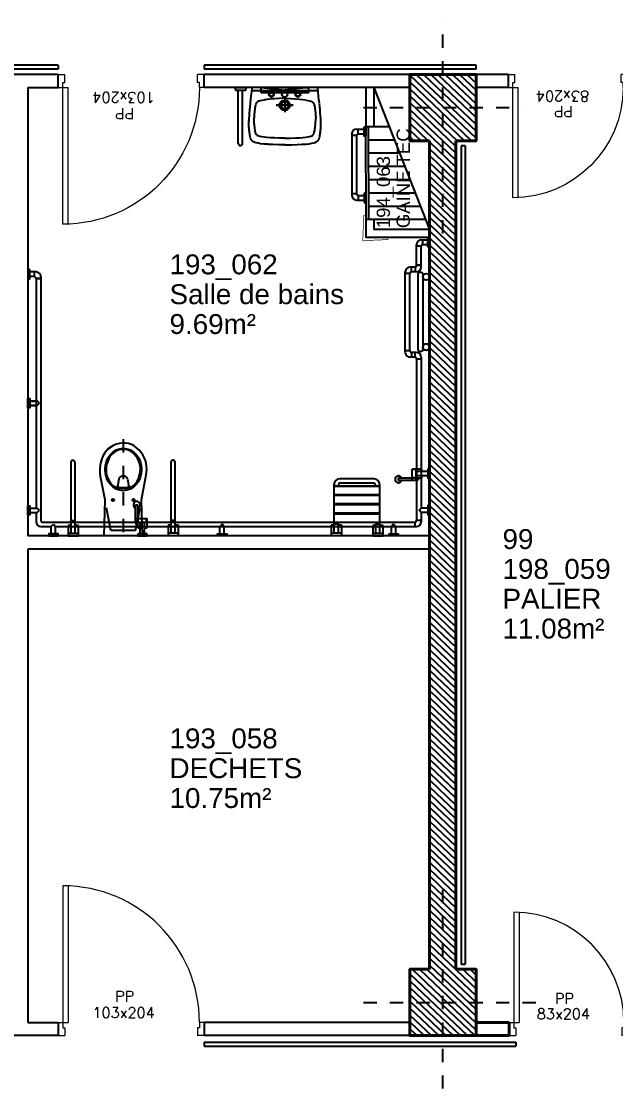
# Model space of a CAD drawing. Header units: metres. Extents: x -8 to 211, y -5 to 116.
# Drawn here: x 191.42 to 195.9, y 55.87 to 63.92 of the extents above; entities that cross this region are included whole.
import ezdxf
from ezdxf.enums import TextEntityAlignment as Align

# ---------------------------------------------------------------- set-up
doc = ezdxf.new("R2010")
doc.units = ezdxf.units.M
doc.header["$LTSCALE"] = 0.6
doc.header["$MEASUREMENT"] = 0
for name, pattern in [('CACHÉ', [0.25, 0.125, -0.125]), ('CONTINU', [0]), ('HIDDEN2', [0.1875, 0.125, -0.0625])]:
    doc.linetypes.add(name, pattern=pattern)
doc.layers.get('0').update_dxf_attribs({"linetype": 'CONTINUOUS'})
for name, color, linetype in [('001axes', 1, 'CONTINUOUS'), ('006 sanitaire', 5, 'CONTINUOUS'), ('009 main courante', 181, 'CONTINUOUS'), ('A_Etiqu_Gaine', 8, 'CONTINUOUS'), ('A_Etiqu_Gaine_ancien', 8, 'CONTINUOUS'), ('A_Etiqu_Gaine_code', 8, 'CONTINUOUS'), ('A_Etiqu_Local', 8, 'CONTINUOUS'), ('A_Etiqu_Local_ancien', 8, 'CONTINUOUS'), ('A_HACH_STRUC', 7, 'CONTINUOUS'), ('A_MUR_CLOIS', 8, 'CONTINU'), ('maçonnerie', 7, 'CONTINUOUS'), ("Protection d'angle", 7, 'CONTINUOUS')]:
    doc.layers.add(name, color=color, linetype=linetype)
doc.layers.add('A_MURS_STRU', color=7, linetype='CONTINU', lineweight=40)
doc.layers.add('A_PORTE', color=8, linetype='CONTINU', lineweight=0)
doc.styles.add('Attribut', font='arial.ttf')
doc.styles.add('ROMANS8', font='romans8', dxfattribs={"height": 10})

# ---------------------------------------------------------------- blocks, each defined once
blk = doc.blocks.new("Protection d'angle")
at = {"layer": "Protection d'angle", "color": 7}
blk.add_lwpolyline([(-0.007, 0.352, 0, 0, 0), (-0.007, 0.153, 0, 0, 0), (0, 0.153, 0, 0, 0), (0, 0.142, 0, 0, 0), (-0.007, 0.142, 0, 0, 0), (-0.007, 0.037, 0, 0, 0), (0.004, 0.007, 0, 0, -0.490349), (0.006, -0.006, 0, 0, -0.490349), (-0.007, -0.004, 0, 0, 0), (-0.037, 0.007, 0, 0, 0), (-0.142, 0.007, 0, 0, 0), (-0.142, 0, 0, 0, 0), (-0.153, 0, 0, 0, 0), (-0.153, 0.007, 0, 0, 0), (-0.352, 0.007, 0.01, 0.01, 0), (-0.358, 0.007, 0.01, 0.01, 1), (-0.358, -0.002, 0.01, 0.01, 0), (-0.019, -0.016, 0.01, 0.01, 0.413602), (0.016, -0.016, 0.01, 0.01, 0.414214), (0.016, 0.019, 0.01, 0.01, 0), (0.002, 0.358, 0.01, 0.01, 1), (-0.007, 0.358, 0.01, 0.01, 0), (-0.007, 0.352, 0, 0, 0)], format="xyseb", dxfattribs=at)
blk = doc.blocks.new('A_Etiqu_Local')
at = {"style": 'Attribut', "flags": 1}
for tag, p in [('CODE_HOPITAL', (-0.4463, 1.632)), ('CODE_SITE', (-0.4463, 1.407)), ('CODE_BATIMENT', (-0.4463, 1.182)), ('CODE_SECTEUR', (-0.4463, 0.957)), ('CODE_ETAGE', (-0.4463, 0.732)), ('NOM_NORMALISE', (-0.4463, -0.843)), ('SECTEUR_ACTIVITE', (-0.4463, -1.068)), ('SOUS_SECTEUR_ACTIVITE', (-0.4463, -1.293)), ('VOLUME', (-0.4463, -1.518)), ('SERVICE', (-0.4463, -1.743)), ('CODE_UG', (-0.4463, -1.968)), ('CODE_UA', (-0.4463, -2.193)), ('CODE_POLE', (-0.4463, -2.418)), ('OCCUPANT_EXTERNE', (-0.4463, -2.643)), ('DISPONIBILITE', (-0.4463, -2.868)), ('ACCES_HANDICAPES', (-0.4463, -3.093)), ('NATURE_SOL', (-0.4463, -3.318)), ('RISQUE_LABORATOIRE', (-0.4463, -3.543)), ('AMIANTE', (-0.4463, -3.768))]:
    blk.add_attdef(tag, p, '', height=0.15, dxfattribs=at)
at = {"layer": 'A_Etiqu_Local', "style": 'Attribut'}
for tag, p in [('CODE_PIECE', (-0.4463, 0.282)), ('NOM_USAGE', (-0.4463, 0.057)), ('SURFACE', (-0.4463, -0.168))]:
    blk.add_attdef(tag, p, '', height=0.15, dxfattribs=at)
at = {"layer": 'A_Etiqu_Local_ancien', "style": 'Attribut'}
blk.add_attdef('CODE_PIECE_ANCIEN', (-0.4463, 0.507), '', height=0.15, dxfattribs=at)
blk = doc.blocks.new('A_Etiqu_Gaine')
at = {"style": 'Attribut', "flags": 1}
for tag, p in [('CODE_HOPITAL', (-0.4323, 0.8651)), ('CODE_SITE', (-0.4323, 0.7151)), ('CODE_BATIMENT', (-0.4323, 0.5651)), ('CODE_SECTEUR', (-0.4323, 0.4151)), ('CODE_ETAGE', (-0.4323, 0.2651)), ('NOM_NORMALISE', (-0.4323, -0.3349)), ('SECTEUR_ACTIVITE', (-0.4323, -0.4849)), ('SOUS_SECTEUR_ACTIVITE', (-0.4323, -0.6349)), ('SURFACE', (-0.4323, -0.7849)), ('CODE_UG', (-0.4323, -0.9349)), ('CODE_POLE', (-0.4323, -1.0849)), ('AMIANTE', (-0.4323, -1.2349))]:
    blk.add_attdef(tag, p, '', height=0.1, dxfattribs=at)
at = {"layer": 'A_Etiqu_Gaine', "style": 'Attribut'}
blk.add_attdef('NOM_USAGE', (-0.4323, -0.1849), '', height=0.1, dxfattribs=at)
at = {"layer": 'A_Etiqu_Gaine_ancien', "style": 'Attribut'}
blk.add_attdef('CODE_PIECE_ANCIEN', (-0.4323, 0.1151), '', height=0.1, dxfattribs=at)
at = {"layer": 'A_Etiqu_Gaine_code', "style": 'Attribut'}
blk.add_attdef('CODE_PIECE', (-0.4323, -0.0349), '', height=0.1, dxfattribs=at)
blk = doc.blocks.new('BATI-10')
for p, q in [((0, 0.1), (0, 0)), ((0, 0.1), (0.035, 0.1)), ((0.035, 0.1), (0.035, 0.06)), ((0, 0), (0.05, 0)), ((0.035, 0.06), (0.05, 0.06)), ((0.05, 0.06), (0.05, 0))]:
    blk.add_line(p, q)
blk = doc.blocks.new('P100-bt10')
for p, q in [((0.035, 1.13), (0.035, 0.1)), ((0.075, 1.1292), (0.075, 0.1)), ((0.035, 0.1), (0.075, 0.1))]:
    blk.add_line(p, q)
blk.add_arc((0.035, 0.1), 1.03, 0, 90)
blk.add_blockref('BATI-10', (0, 0))
at = {"xscale": -1}
blk.add_blockref('BATI-10', (1.1, 0), dxfattribs=at)
at = {"style": 'ROMANS8'}
for tag, p in [('DEF', (0.5016, 0.2559)), ('DIM', (0.4931, 0.1335))]:
    blk.add_attdef(tag, text='', height=0.08, dxfattribs=at).set_placement(p, align=Align.CENTER)
blk = doc.blocks.new('P80-bt10')
for p, q in [((0.035, 0.93), (0.035, 0.1)), ((0.075, 0.929), (0.075, 0.1)), ((0, 0.1), (0, 0)), ((0, 0.1), (0.035, 0.1)), ((0.035, 0.1), (0.075, 0.1)), ((0.035, 0.1), (0.035, 0.06)), ((0.865, 0.1), (0.865, 0.06)), ((0.9, 0.1), (0.865, 0.1)), ((0.9, 0.1), (0.9, 0)), ((0, 0), (0.05, 0)), ((0.035, 0.06), (0.05, 0.06)), ((0.05, 0.06), (0.05, 0)), ((0.865, 0.06), (0.85, 0.06)), ((0.85, 0.06), (0.85, 0)), ((0.9, 0), (0.85, 0))]:
    blk.add_line(p, q)
blk.add_arc((0.035, 0.1), 0.83, 0, 90)
at = {"style": 'ROMANS8'}
for tag, p in [('DEF', (0.4163, 0.239)), ('DIM', (0.4087, 0.1245))]:
    blk.add_attdef(tag, text='', height=0.08, dxfattribs=at).set_placement(p, align=Align.CENTER)

msp = doc.modelspace()

# ---------------------------------------------------------------- hatches: boundary and pattern name
at = {"layer": 'A_HACH_STRUC', "linetype": 'Continuous'}
h = msp.add_hatch(dxfattribs=at)
h.set_pattern_fill('ANSI31', color=8, scale=0.3, angle=-88.5553, style=0)
h.set_pattern_definition([(316.4447, (194.349856, 56.27093), (0.02583954, 0.02717661), [])])
h.paths.add_polyline_path([(194.6978, 63.0209), (194.8499, 63.0209), (194.8499, 63.5209), (194.3499, 63.5209), (194.3499, 63.0209), (194.4978, 63.0209), (194.4978, 60.0409), (194.4978, 59.9409), (194.4978, 56.7709), (194.3499, 56.7709), (194.3499, 56.2709), (194.8499, 56.2709), (194.8499, 56.7709), (194.6978, 56.7709)])

# ---------------------------------------------------------------- linework, layer by layer
at = {"layer": '001axes', "color": 8, "linetype": 'CACHÉ'}
for p, q in [((194.5999, 62.3209), (194.5999, 63.9209)), ((193.9999, 63.2709), (195.1999, 63.2709)), ((194.5999, 55.8709), (194.5999, 57.4709)), ((193.9998, 56.5209), (195.2998, 56.5209))]:
    msp.add_line(p, q, dxfattribs=at)
at = {"layer": '006 sanitaire', "color": 8}
for p, q in [((193.0348, 63.4213), (193.1128, 63.4213)), ((193.0348, 63.4014), (193.0348, 63.4213)), ((193.0348, 63.401), (193.1128, 63.401)), ((193.0548, 63), (193.0548, 63.4014)), ((193.0878, 63), (193.0878, 63.401)), ((193.1128, 63.4213), (193.1128, 63.4014)), ((193.5862, 63.4213), (193.2296, 63.3824)), ((193.2296, 63.4213), (193.5862, 63.3824)), ((193.2296, 63.4213), (193.5862, 63.4213)), ((193.2296, 63.4209), (193.5862, 63.382)), ((193.2296, 63.382), (193.2296, 63.4209)), ((193.5862, 63.3824), (193.2296, 63.3824)), ((193.5862, 63.4209), (193.5862, 63.382)), ((193.9129, 63.0775), (193.9129, 62.6042)), ((193.9477, 63.0601), (193.9129, 63.0601)), ((193.9465, 63.1083), (194.0047, 63.1083)), ((193.9477, 63.0601), (193.9477, 62.6208)), ((193.957, 63.0733), (194.0047, 63.0733)), ((193.96, 63.0733), (193.96, 63.108)), ((193.9477, 62.6208), (193.9129, 62.6208)), ((193.9465, 62.5733), (194.0047, 62.5733)), ((193.957, 62.6083), (194.0047, 62.6083)), ((193.96, 62.608), (193.96, 62.5733)), ((194.0047, 62.6258), (194.0047, 62.5554)), ((194.4013, 62.0803), (194.4013, 62.2388)), ((194.4363, 62.2738), (194.4846, 62.2738)), ((194.4363, 62.2734), (194.4846, 62.2734)), ((194.4486, 62.2384), (194.4486, 62.2738)), ((194.4498, 62.2388), (194.4846, 62.2388)), ((194.4498, 62.2384), (194.4846, 62.2384)), ((194.4363, 62.2256), (194.4013, 62.2256)), ((194.4363, 62.2253), (194.4013, 62.2253)), ((194.4363, 62.0671), (194.4363, 62.2249)), ((194.3878, 62.0675), (194.3508, 62.0675)), ((194.3878, 62.0671), (194.3508, 62.0671)), ((194.363, 62.0321), (194.363, 62.0675)), ((194.3891, 62.0675), (194.3891, 62.0321)), ((194.4363, 62.0807), (194.4013, 62.0807)), ((194.4363, 62.0803), (194.4013, 62.0803)), ((191.5314, 62.031), (191.4831, 62.031)), ((191.5179, 61.996), (191.4831, 61.996)), ((191.5191, 61.9956), (191.5191, 62.0306)), ((191.5664, 61.9956), (191.5664, 60.158)), ((194.3158, 61.4223), (194.3158, 62.0325)), ((194.3508, 62.0194), (194.3158, 62.0194)), ((194.3508, 61.435), (194.3508, 62.019)), ((194.4013, 62.0325), (194.3643, 62.0325)), ((194.4013, 62.0321), (194.3643, 62.0321)), ((191.5314, 61.9828), (191.5314, 60.2494)), ((191.5314, 61.9828), (191.5664, 61.9828)), ((191.5314, 61.9825), (191.5664, 61.9825)), ((194.3508, 61.4354), (194.3158, 61.4354)), ((194.363, 61.4223), (194.363, 61.3873)), ((194.4013, 61.4223), (194.3643, 61.4223)), ((194.3891, 61.3869), (194.3891, 61.4219)), ((194.3878, 61.3873), (194.3508, 61.3873)), ((194.4013, 61.3737), (194.4013, 60.1584)), ((194.4363, 61.3737), (194.4013, 61.3737)), ((194.4363, 61.3869), (194.4363, 60.2494)), ((191.4831, 61.0578), (191.5401, 61.0578)), ((191.4831, 61.0574), (191.5401, 61.0574)), ((191.4831, 61.0248), (191.5401, 61.0248)), ((191.4831, 61.0244), (191.5401, 61.0244)), ((191.5566, 61.0413), (191.5401, 61.0578)), ((191.5401, 61.0248), (191.5566, 61.0413)), ((191.5401, 61.0244), (191.5566, 61.0409)), ((191.7924, 60.5941), (191.7924, 60.0612)), ((191.8254, 60.0612), (191.8254, 60.5941)), ((192.5463, 60.5956), (192.5463, 60.0624)), ((192.5793, 60.0624), (192.5793, 60.5956)), ((194.4392, 60.5445), (194.3672, 60.5445)), ((194.3672, 60.4584), (194.3672, 60.5445)), ((194.4392, 60.5442), (194.3672, 60.5442)), ((194.3946, 60.5409), (194.3672, 60.5409)), ((194.3946, 60.5409), (194.3946, 60.458)), ((194.4392, 60.5263), (194.4392, 60.5445)), ((194.0778, 60.4713), (193.8228, 60.4713)), ((194.4392, 60.4753), (194.2641, 60.4749)), ((194.2641, 60.458), (194.2641, 60.4749)), ((194.3946, 60.458), (194.2641, 60.458)), ((194.3946, 60.4785), (194.3672, 60.4785)), ((194.3946, 60.4781), (194.3672, 60.4781)), ((194.3946, 60.4753), (194.4123, 60.4703)), ((194.3946, 60.4749), (194.4123, 60.4699)), ((194.3946, 60.458), (194.4123, 60.463)), ((194.4846, 60.5263), (194.4081, 60.5263)), ((194.4846, 60.4933), (194.4081, 60.4933)), ((194.4123, 60.4699), (194.4123, 60.463)), ((194.4392, 60.4749), (194.4392, 60.4929)), ((193.7757, 60.4147), (193.7757, 60.3549)), ((193.7778, 60.4259), (193.7778, 60.4163)), ((193.7778, 60.4167), (194.1219, 60.4167)), ((193.7778, 60.4163), (194.1219, 60.4163)), ((193.8108, 60.4259), (193.8108, 60.4163)), ((194.0778, 60.4379), (193.8228, 60.4379)), ((194.0898, 60.4163), (194.0898, 60.4259)), ((194.1228, 60.4162), (194.1228, 60.4259)), ((194.124, 60.3549), (194.124, 60.4147)), ((193.7757, 60.3451), (193.7757, 60.2853)), ((193.7774, 60.3525), (193.7774, 60.3467)), ((193.7778, 60.3529), (194.1219, 60.3529)), ((193.7778, 60.3525), (194.1219, 60.3525)), ((193.7778, 60.3467), (194.1219, 60.3467)), ((193.8108, 60.3529), (193.8108, 60.3471)), ((194.0771, 60.3471), (194.0771, 60.3529)), ((194.1223, 60.3471), (194.1223, 60.3529)), ((194.124, 60.2849), (194.124, 60.3447)), ((191.4831, 60.2498), (191.5401, 60.2498)), ((191.4831, 60.2494), (191.5401, 60.2494)), ((191.4831, 60.2168), (191.5401, 60.2168)), ((191.4831, 60.2164), (191.5401, 60.2164)), ((191.5314, 60.2168), (191.5314, 60.1461)), ((191.5566, 60.2333), (191.5401, 60.2498)), ((191.5401, 60.2168), (191.5566, 60.2333)), ((191.5401, 60.2164), (191.5566, 60.2329)), ((192.282, 60.2747), (192.2989, 60.2747)), ((192.282, 60.1441), (192.282, 60.2747)), ((192.2989, 60.1), (192.2989, 60.2751)), ((193.7757, 60.2751), (193.7757, 60.2153)), ((193.7774, 60.2829), (193.7774, 60.2771)), ((193.7778, 60.2833), (194.1219, 60.2833)), ((193.7778, 60.2771), (194.1219, 60.2771)), ((193.8108, 60.2829), (193.8108, 60.2771)), ((194.0771, 60.2775), (194.0771, 60.2833)), ((194.1223, 60.2774), (194.1223, 60.2833)), ((194.124, 60.2153), (194.124, 60.2751)), ((194.4198, 60.2333), (194.4363, 60.2498)), ((194.4363, 60.2168), (194.4198, 60.2333)), ((194.4846, 60.2498), (194.4363, 60.2498)), ((194.4846, 60.2494), (194.4363, 60.2494)), ((194.4363, 60.2168), (194.4363, 60.1461)), ((194.4846, 60.2168), (194.4363, 60.2168)), ((194.4846, 60.2164), (194.4363, 60.2164)), ((191.5799, 60.1445), (194.3882, 60.1445)), ((191.5799, 60.1441), (194.3882, 60.1441)), ((191.8254, 60.1544), (191.7924, 60.1544)), ((192.282, 60.1715), (192.3682, 60.1715)), ((192.282, 60.1445), (192.287, 60.1265)), ((192.2989, 60.1445), (192.2939, 60.1265)), ((192.3021, 60.1441), (192.3021, 60.1715)), ((192.3649, 60.1441), (192.3649, 60.1715)), ((192.3682, 60.1), (192.3682, 60.1715)), ((192.5793, 60.1555), (192.5463, 60.1555)), ((193.7757, 60.2058), (193.7757, 60.1461)), ((193.7774, 60.2137), (193.7774, 60.2075)), ((193.7778, 60.2136), (194.1219, 60.2136)), ((193.7778, 60.2133), (194.1219, 60.2133)), ((193.7778, 60.2079), (194.1219, 60.2079)), ((193.7778, 60.2075), (194.1219, 60.2075)), ((193.7778, 60.1446), (193.7778, 60.0624)), ((193.8108, 60.2136), (193.8108, 60.2075)), ((193.8108, 60.0624), (193.8108, 60.1446)), ((194.0771, 60.2075), (194.0771, 60.2136)), ((194.0898, 60.1446), (194.0898, 60.0612)), ((194.1223, 60.2075), (194.1223, 60.2137)), ((194.1228, 60.0609), (194.1228, 60.1446)), ((194.124, 60.1461), (194.124, 60.2058)), ((194.3882, 60.1445), (194.3882, 60.1111)), ((194.4013, 60.1587), (194.4363, 60.1587)), ((194.4013, 60.1584), (194.4363, 60.1584)), ((191.5664, 60.1115), (191.6454, 60.1115)), ((191.5664, 60.1111), (191.6454, 60.1111)), ((191.6454, 60.1111), (191.6619, 60.1276)), ((191.6454, 60.0541), (191.6454, 60.1115)), ((191.6619, 60.1276), (191.6784, 60.1111)), ((191.6784, 60.0541), (191.6784, 60.1115)), ((191.6784, 60.1115), (194.4013, 60.1115)), ((191.6784, 60.1111), (194.4013, 60.1111)), ((191.7924, 60.1193), (191.7725, 60.1193)), ((191.7725, 60.1193), (191.7725, 60.0413)), ((191.7725, 60.0609), (191.8505, 60.0609)), ((191.8505, 60.1193), (191.8254, 60.1193)), ((191.8505, 60.0409), (191.8505, 60.1189)), ((192.2939, 60.1268), (192.287, 60.1268)), ((192.2939, 60.1265), (192.287, 60.1265)), ((192.3684, 60.0545), (192.2984, 60.0545)), ((192.2984, 60.0545), (192.2984, 60.0413)), ((192.3684, 60.0541), (192.2984, 60.0541)), ((192.2989, 60.0996), (192.3169, 60.0996)), ((192.3169, 60.0541), (192.3169, 60.1306)), ((192.3499, 60.0541), (192.3499, 60.1306)), ((192.3499, 60.1), (192.3682, 60.1)), ((192.3684, 60.0413), (192.3684, 60.0545)), ((192.5263, 60.1208), (192.5263, 60.0424)), ((192.5463, 60.1208), (192.5263, 60.1208)), ((192.5463, 60.1204), (192.5263, 60.1204)), ((192.5263, 60.0627), (192.6043, 60.0627)), ((192.5263, 60.0624), (192.6043, 60.0624)), ((192.6043, 60.1208), (192.5793, 60.1208)), ((192.6043, 60.1204), (192.5793, 60.1204)), ((192.6043, 60.0424), (192.6043, 60.1208)), ((192.9339, 60.128), (192.9174, 60.1115)), ((192.9174, 60.0541), (192.9174, 60.1115)), ((192.9504, 60.1115), (192.9339, 60.128)), ((192.9504, 60.1111), (192.9339, 60.1276)), ((192.9504, 60.0541), (192.9504, 60.1115)), ((193.7578, 60.1208), (193.7578, 60.0424)), ((193.7778, 60.1208), (193.7578, 60.1208)), ((193.7778, 60.1204), (193.7578, 60.1204)), ((193.7578, 60.0627), (193.8358, 60.0627)), ((193.7578, 60.0624), (193.8358, 60.0624)), ((193.8108, 60.1279), (193.7778, 60.1279)), ((193.8358, 60.1208), (193.8108, 60.1208)), ((193.8358, 60.1204), (193.8108, 60.1204)), ((193.8358, 60.0424), (193.8358, 60.1208)), ((194.0898, 60.1193), (194.0698, 60.1193)), ((194.0698, 60.1189), (194.0698, 60.0409)), ((194.0698, 60.0609), (194.1478, 60.0609)), ((194.1228, 60.1267), (194.0898, 60.1267)), ((194.1228, 60.1264), (194.0898, 60.1264)), ((194.1478, 60.1193), (194.1228, 60.1193)), ((194.1478, 60.0409), (194.1478, 60.1189)), ((194.2278, 60.1276), (194.2113, 60.1111)), ((194.2113, 60.0541), (194.2113, 60.1115)), ((194.2443, 60.1115), (194.2278, 60.128)), ((194.2443, 60.1111), (194.2278, 60.1276)), ((194.2443, 60.0541), (194.2443, 60.1115)), ((191.7725, 60.0409), (191.8505, 60.0409)), ((192.2984, 60.0413), (192.3684, 60.0413)), ((192.5263, 60.0428), (192.6043, 60.0428)), ((192.5263, 60.0424), (192.6043, 60.0424)), ((193.7578, 60.0428), (193.8358, 60.0428)), ((193.7578, 60.0424), (193.8358, 60.0424)), ((194.0698, 60.0409), (194.1478, 60.0409))]:
    msp.add_line(p, q, dxfattribs=at)
at = {"layer": '006 sanitaire', "color": 8, "linetype": 'Continuous'}
for p, q in [((193.1512, 63.3302), (193.1541, 63.3596)), ((193.1541, 63.3592), (193.1572, 63.3895)), ((193.1572, 63.3899), (193.1603, 63.4213)), ((193.6556, 63.4209), (193.1603, 63.4209)), ((193.6556, 63.3964), (193.1603, 63.3964)), ((193.6587, 63.3899), (193.6556, 63.4213)), ((193.6617, 63.3592), (193.6587, 63.3895)), ((193.6646, 63.3302), (193.6617, 63.3596)), ((193.1435, 63.2523), (193.1458, 63.2768)), ((193.1458, 63.2764), (193.1484, 63.3025)), ((193.1484, 63.3029), (193.1512, 63.3306)), ((193.1825, 63.2735), (193.181, 63.2642)), ((193.1841, 63.2818), (193.1825, 63.2735)), ((193.1857, 63.2888), (193.1841, 63.2815)), ((193.1865, 63.2924), (193.1857, 63.2891)), ((193.1873, 63.2949), (193.1865, 63.292)), ((193.1882, 63.298), (193.1873, 63.2953)), ((193.1892, 63.3001), (193.1882, 63.2976)), ((193.1903, 63.3028), (193.1892, 63.3005)), ((193.1916, 63.3045), (193.1903, 63.3024)), ((193.1931, 63.3069), (193.1916, 63.3049)), ((193.1931, 63.3065), (193.1916, 63.3045)), ((193.1947, 63.3087), (193.1931, 63.3065)), ((193.1967, 63.3105), (193.1947, 63.3087)), ((193.1967, 63.3101), (193.1947, 63.3083)), ((193.1989, 63.3118), (193.1967, 63.3101)), ((193.2043, 63.3155), (193.1989, 63.3122)), ((193.2043, 63.3151), (193.1989, 63.3118)), ((193.2115, 63.3187), (193.2043, 63.3155)), ((193.2212, 63.3218), (193.2115, 63.3187)), ((193.2212, 63.3214), (193.2115, 63.3183)), ((193.234, 63.3248), (193.2212, 63.3218)), ((193.2504, 63.3274), (193.234, 63.3245)), ((193.2712, 63.3307), (193.2504, 63.3278)), ((193.2712, 63.3304), (193.2504, 63.3274)), ((193.2968, 63.3333), (193.2712, 63.3304)), ((193.3279, 63.3366), (193.2968, 63.3337)), ((193.3279, 63.3362), (193.2968, 63.3333)), ((193.3651, 63.3391), (193.3279, 63.3362)), ((193.4692, 63.2878), (193.3427, 63.2878)), ((193.4692, 63.2874), (193.3427, 63.2874)), ((193.4091, 63.3425), (193.3651, 63.3395)), ((193.4091, 63.3421), (193.3651, 63.3391)), ((193.4057, 63.3421), (193.4497, 63.3391)), ((193.406, 63.3388), (193.406, 63.2363)), ((193.4497, 63.3395), (193.4869, 63.3366)), ((193.4869, 63.3366), (193.518, 63.3337)), ((193.4869, 63.3362), (193.518, 63.3333)), ((193.518, 63.3333), (193.5436, 63.3304)), ((193.5436, 63.3307), (193.5644, 63.3278)), ((193.5644, 63.3274), (193.5808, 63.3245)), ((193.5808, 63.3248), (193.5936, 63.3218)), ((193.5936, 63.3218), (193.6033, 63.3187)), ((193.5936, 63.3214), (193.6033, 63.3183)), ((193.6033, 63.3187), (193.6105, 63.3155)), ((193.6033, 63.3183), (193.6105, 63.3151)), ((193.6105, 63.3155), (193.6159, 63.3122)), ((193.6159, 63.3122), (193.6181, 63.3105)), ((193.6159, 63.3118), (193.6181, 63.3101)), ((193.6181, 63.3105), (193.6201, 63.3087)), ((193.6201, 63.3087), (193.6217, 63.3069)), ((193.6201, 63.3083), (193.6217, 63.3065)), ((193.6217, 63.3069), (193.6232, 63.3049)), ((193.6232, 63.3049), (193.6245, 63.3028)), ((193.6232, 63.3045), (193.6245, 63.3024)), ((193.6245, 63.3028), (193.6256, 63.3005)), ((193.6256, 63.3005), (193.6266, 63.298)), ((193.6266, 63.2976), (193.6275, 63.2949)), ((193.6275, 63.2953), (193.6283, 63.2924)), ((193.6275, 63.2949), (193.6283, 63.292)), ((193.6283, 63.2924), (193.6291, 63.2891)), ((193.6291, 63.2888), (193.6307, 63.2815)), ((193.6307, 63.2818), (193.6323, 63.2735)), ((193.6323, 63.2735), (193.6338, 63.2642)), ((193.6674, 63.3029), (193.6646, 63.3306)), ((193.67, 63.2764), (193.6674, 63.3025)), ((193.6724, 63.2523), (193.67, 63.2768)), ((193.1381, 63.1901), (193.1396, 63.2086)), ((193.1396, 63.209), (193.1414, 63.2297)), ((193.1414, 63.2293), (193.1435, 63.252)), ((193.1747, 63.1977), (193.1743, 63.1863)), ((193.1753, 63.2096), (193.1747, 63.198)), ((193.1761, 63.2207), (193.1753, 63.2092)), ((193.1771, 63.2325), (193.1761, 63.2211)), ((193.1783, 63.2435), (193.1771, 63.2325)), ((193.1796, 63.2538), (193.1783, 63.2432)), ((193.181, 63.2642), (193.1796, 63.2542)), ((193.181, 63.2638), (193.1796, 63.2538)), ((193.6338, 63.2639), (193.6352, 63.2539)), ((193.6352, 63.2539), (193.6365, 63.2434)), ((193.6365, 63.2438), (193.6376, 63.2329)), ((193.6376, 63.2325), (193.6386, 63.2215)), ((193.6386, 63.2218), (193.6395, 63.2103)), ((193.6395, 63.2107), (193.6401, 63.1993)), ((193.6401, 63.1996), (193.6404, 63.1885)), ((193.6745, 63.2293), (193.6724, 63.252)), ((193.6763, 63.209), (193.6745, 63.2297)), ((193.6778, 63.1904), (193.6763, 63.209)), ((193.1361, 63.1472), (193.1362, 63.1536)), ((193.1362, 63.1414), (193.1361, 63.1475)), ((193.1362, 63.1532), (193.1364, 63.1596)), ((193.1363, 63.1361), (193.1362, 63.1417)), ((193.1365, 63.1301), (193.1363, 63.1357)), ((193.1364, 63.16), (193.1367, 63.1668)), ((193.1368, 63.1245), (193.1365, 63.1301)), ((193.1367, 63.1664), (193.137, 63.1737)), ((193.1372, 63.1188), (193.1368, 63.1245)), ((193.137, 63.1741), (193.1381, 63.1904)), ((193.1376, 63.1129), (193.1372, 63.1188)), ((193.1382, 63.1071), (193.1376, 63.1133)), ((193.1747, 63.1754), (193.1743, 63.1867)), ((193.1753, 63.1635), (193.1747, 63.175)), ((193.1761, 63.1523), (193.1753, 63.1638)), ((193.1771, 63.1406), (193.1761, 63.1519)), ((193.1783, 63.1295), (193.1771, 63.1406)), ((193.1796, 63.1192), (193.1783, 63.1299)), ((193.181, 63.1092), (193.1796, 63.1192)), ((193.6338, 63.1092), (193.6352, 63.1191)), ((193.6352, 63.1191), (193.6365, 63.1296)), ((193.6365, 63.1292), (193.6376, 63.1401)), ((193.6376, 63.1405), (193.6386, 63.1516)), ((193.6386, 63.1512), (193.6395, 63.1627)), ((193.6395, 63.1624), (193.6401, 63.1738)), ((193.6401, 63.1734), (193.6404, 63.1845)), ((193.6777, 63.1071), (193.6782, 63.1133)), ((193.6788, 63.1737), (193.6778, 63.1901)), ((193.6782, 63.1129), (193.6787, 63.1188)), ((193.6787, 63.1192), (193.6791, 63.1249)), ((193.6792, 63.1664), (193.6788, 63.1737)), ((193.6791, 63.1249), (193.6794, 63.1305)), ((193.6795, 63.16), (193.6792, 63.1668)), ((193.6794, 63.1305), (193.6796, 63.1361)), ((193.6796, 63.1532), (193.6795, 63.1596)), ((193.6797, 63.1472), (193.6796, 63.1536)), ((193.6796, 63.1361), (193.6797, 63.1417)), ((193.6797, 63.1414), (193.6797, 63.1475)), ((193.1388, 63.1003), (193.1382, 63.1067)), ((193.1395, 63.0942), (193.1388, 63.1007)), ((193.1403, 63.0876), (193.1395, 63.0942)), ((193.1403, 63.0872), (193.1395, 63.0938)), ((193.1411, 63.0811), (193.1403, 63.0876)), ((193.1419, 63.0746), (193.1411, 63.0811)), ((193.1419, 63.0742), (193.1411, 63.0807)), ((193.1428, 63.0683), (193.1419, 63.0746)), ((193.1438, 63.0619), (193.1428, 63.0679)), ((193.1448, 63.0562), (193.1438, 63.0619)), ((193.1458, 63.0512), (193.1448, 63.0566)), ((193.1469, 63.0464), (193.1458, 63.0512)), ((193.148, 63.0416), (193.1469, 63.046)), ((193.1492, 63.0375), (193.148, 63.0416)), ((193.1506, 63.0342), (193.1492, 63.0379)), ((193.1521, 63.0309), (193.1506, 63.0342)), ((193.1825, 63.0996), (193.181, 63.1088)), ((193.1841, 63.0912), (193.1825, 63.0996)), ((193.1857, 63.0843), (193.1841, 63.0916)), ((193.1865, 63.081), (193.1857, 63.0843)), ((193.1873, 63.0777), (193.1865, 63.0807)), ((193.1882, 63.0754), (193.1873, 63.0781)), ((193.1892, 63.0729), (193.1882, 63.0754)), ((193.1903, 63.0703), (193.1892, 63.0725)), ((193.1916, 63.0681), (193.1903, 63.0706)), ((193.1931, 63.0665), (193.1916, 63.0685)), ((193.1931, 63.0662), (193.1916, 63.0681)), ((193.1947, 63.0643), (193.1931, 63.0665)), ((193.1967, 63.0629), (193.1947, 63.0647)), ((193.1967, 63.0625), (193.1947, 63.0643)), ((193.1989, 63.0612), (193.1967, 63.0629)), ((193.2043, 63.0579), (193.1989, 63.0612)), ((193.2043, 63.0575), (193.1989, 63.0608)), ((193.2115, 63.0544), (193.2043, 63.0575)), ((193.2212, 63.0518), (193.2115, 63.0548)), ((193.234, 63.0488), (193.2212, 63.0515)), ((193.2504, 63.0468), (193.234, 63.0492)), ((193.2504, 63.0464), (193.234, 63.0488)), ((193.2712, 63.0443), (193.2504, 63.0464)), ((193.2968, 63.0426), (193.2712, 63.0443)), ((193.3279, 63.0417), (193.2968, 63.043)), ((193.3279, 63.0413), (193.2968, 63.0426)), ((193.3651, 63.0404), (193.3279, 63.0413)), ((193.4091, 63.0404), (193.3651, 63.0408)), ((193.4057, 63.0404), (193.4497, 63.0408)), ((193.4057, 63.0401), (193.4497, 63.0404)), ((193.4497, 63.0404), (193.4869, 63.0413)), ((193.4869, 63.0417), (193.518, 63.043)), ((193.4869, 63.0413), (193.518, 63.0426)), ((193.518, 63.043), (193.5436, 63.0447)), ((193.5436, 63.0447), (193.5644, 63.0468)), ((193.5436, 63.0443), (193.5644, 63.0464)), ((193.5644, 63.0468), (193.5808, 63.0492)), ((193.5808, 63.0488), (193.5936, 63.0515)), ((193.5936, 63.0518), (193.6033, 63.0548)), ((193.6033, 63.0548), (193.6105, 63.0579)), ((193.6033, 63.0544), (193.6105, 63.0575)), ((193.6105, 63.0575), (193.6159, 63.0608)), ((193.6159, 63.0612), (193.6181, 63.0629)), ((193.6159, 63.0608), (193.6181, 63.0625)), ((193.6181, 63.0625), (193.6201, 63.0643)), ((193.6201, 63.0643), (193.6217, 63.0665)), ((193.6217, 63.0662), (193.6232, 63.0685)), ((193.6232, 63.0685), (193.6245, 63.0706)), ((193.6232, 63.0681), (193.6245, 63.0703)), ((193.6245, 63.0706), (193.6256, 63.0729)), ((193.6245, 63.0703), (193.6256, 63.0725)), ((193.6256, 63.0725), (193.6266, 63.075)), ((193.6266, 63.0754), (193.6275, 63.0781)), ((193.6275, 63.0777), (193.6283, 63.0807)), ((193.6283, 63.081), (193.6291, 63.0843)), ((193.6291, 63.0843), (193.6307, 63.0916)), ((193.6307, 63.0912), (193.6323, 63.0995)), ((193.6323, 63.0999), (193.6338, 63.1092)), ((193.6638, 63.0305), (193.6653, 63.0339)), ((193.6653, 63.0342), (193.6666, 63.0379)), ((193.6666, 63.0379), (193.6678, 63.0419)), ((193.6678, 63.0416), (193.6689, 63.046)), ((193.6689, 63.0464), (193.67, 63.0512)), ((193.67, 63.0512), (193.671, 63.0566)), ((193.671, 63.0562), (193.672, 63.0619)), ((193.672, 63.0619), (193.673, 63.0679)), ((193.673, 63.0683), (193.6739, 63.0746)), ((193.6739, 63.0742), (193.6748, 63.0807)), ((193.6748, 63.0811), (193.6756, 63.0876)), ((193.6756, 63.0872), (193.6764, 63.0938)), ((193.6764, 63.0942), (193.677, 63.1007)), ((193.677, 63.1003), (193.6777, 63.1067)), ((193.1538, 63.0274), (193.1521, 63.0305)), ((193.1557, 63.0249), (193.1538, 63.0278)), ((193.1578, 63.0219), (193.1557, 63.0246)), ((193.1602, 63.0194), (193.1578, 63.0219)), ((193.163, 63.0174), (193.1602, 63.0198)), ((193.163, 63.017), (193.1602, 63.0194)), ((193.1696, 63.0129), (193.163, 63.0174)), ((193.1783, 63.0087), (193.1696, 63.0129)), ((193.1898, 63.0045), (193.1783, 63.0083)), ((193.2049, 63.0014), (193.1898, 63.0048)), ((193.2049, 63.001), (193.1898, 63.0045)), ((193.2242, 62.9983), (193.2049, 63.0014)), ((193.2485, 62.9956), (193.2242, 62.9983)), ((193.2485, 62.9952), (193.2242, 62.9979)), ((193.2785, 62.9934), (193.2485, 62.9956)), ((193.2785, 62.993), (193.2485, 62.9952)), ((193.3149, 62.9916), (193.2785, 62.9934)), ((193.3149, 62.9912), (193.2785, 62.993)), ((193.3585, 62.99), (193.3149, 62.9912)), ((193.4099, 62.9896), (193.3585, 62.9904)), ((193.4099, 62.9892), (193.3585, 62.99)), ((193.406, 62.9896), (193.4574, 62.9904)), ((193.406, 62.9892), (193.4574, 62.99)), ((193.4574, 62.9904), (193.5009, 62.9916)), ((193.4574, 62.99), (193.5009, 62.9912)), ((193.5009, 62.9916), (193.5374, 62.9934)), ((193.5374, 62.9934), (193.5674, 62.9956)), ((193.5674, 62.9952), (193.5916, 62.9979)), ((193.5916, 62.9983), (193.611, 63.0014)), ((193.611, 63.0014), (193.626, 63.0048)), ((193.626, 63.0048), (193.6376, 63.0087)), ((193.626, 63.0045), (193.6376, 63.0083)), ((193.6376, 63.0087), (193.6463, 63.0129)), ((193.6376, 63.0083), (193.6463, 63.0125)), ((193.6463, 63.0129), (193.6529, 63.0174)), ((193.6529, 63.0174), (193.6556, 63.0198)), ((193.6556, 63.0194), (193.658, 63.0219)), ((193.658, 63.0223), (193.6602, 63.0249)), ((193.6602, 63.0249), (193.6621, 63.0278)), ((193.6621, 63.0274), (193.6638, 63.0305)), ((192.0509, 60.3113), (192.0145, 60.5018)), ((192.1553, 60.4688), (192.1456, 60.4103)), ((192.1969, 60.4896), (192.18, 60.4896)), ((192.1969, 60.4893), (192.18, 60.4893)), ((192.2215, 60.4688), (192.2313, 60.4105)), ((192.3259, 60.3113), (192.3624, 60.5018)), ((192.0434, 60.0409), (192.0509, 60.3109)), ((192.0989, 60.3109), (192.1229, 60.3109)), ((192.1109, 60.2993), (192.1109, 60.3233)), ((192.2779, 60.3113), (192.2539, 60.3113)), ((192.2659, 60.2993), (192.2659, 60.3233)), ((192.3334, 60.0413), (192.3259, 60.3113)), ((192.3334, 60.0409), (192.3259, 60.3109)), ((192.0953, 60.082), (192.0611, 60.252)), ((192.0953, 60.0817), (192.0611, 60.2516)), ((192.2816, 60.0817), (192.3158, 60.2516)), ((192.2816, 60.0817), (192.0953, 60.0817))]:
    msp.add_line(p, q, dxfattribs=at)
at = {"layer": '006 sanitaire', "color": 8, "linetype": 'HIDDEN2'}
msp.add_line((192.1884, 60.7688), (192.1884, 60.0166), dxfattribs=at)
at = {"layer": '006 sanitaire', "color": 8}
for points in [[(194.0179, 63.1258), (194.0179, 63.0555), (194.0047, 63.0555), (194.0047, 63.1258)], [(194.0047, 63.1258), (194.0179, 63.1258)], [(194.0047, 63.1255), (194.0179, 63.1255)], [(194.0179, 63.0558), (194.0047, 63.0558)], [(194.0179, 62.6258), (194.0047, 62.6258)], [(194.0047, 62.5554), (194.0179, 62.5554), (194.0179, 62.6258)], [(194.0179, 62.6254), (194.0047, 62.6254)], [(194.0047, 62.5558), (194.0179, 62.5558)], [(194.4846, 60.5448), (194.4846, 60.4744), (194.4978, 60.4744), (194.4978, 60.5448)], [(194.4978, 60.5448), (194.4846, 60.5448)], [(194.4978, 60.5444), (194.4846, 60.5444)], [(194.4846, 60.4748), (194.4978, 60.4748)], [(191.6969, 60.0413), (191.6969, 60.0545), (191.6269, 60.0545), (191.6269, 60.0413)], [(191.6969, 60.0541), (191.6269, 60.0541)], [(192.8989, 60.0413), (192.8989, 60.0545), (192.9689, 60.0545), (192.9689, 60.0413)], [(192.8989, 60.0541), (192.9689, 60.0541)], [(194.1928, 60.0413), (194.1928, 60.0545), (194.2628, 60.0545), (194.2628, 60.0413)], [(194.1928, 60.0541), (194.2628, 60.0541)], [(191.6269, 60.0409), (191.6969, 60.0409)], [(192.9689, 60.0409), (192.8989, 60.0409)], [(194.2628, 60.0409), (194.1928, 60.0409)]]:
    msp.add_lwpolyline(points, dxfattribs=at)
for points in [[(194.4846, 62.2913), (194.4978, 62.2913), (194.4978, 62.2213), (194.4846, 62.2213)], [(191.4831, 62.0481), (191.4699, 62.0481), (191.4699, 61.9781), (191.4831, 61.9781)], [(191.4699, 61.0759), (191.4831, 61.0759), (191.4831, 61.0059), (191.4699, 61.0059)], [(191.4699, 60.2679), (191.4831, 60.2679), (191.4831, 60.1979), (191.4699, 60.1979)], [(194.4978, 60.2683), (194.4846, 60.2683), (194.4846, 60.1983), (194.4978, 60.1983)]]:
    msp.add_lwpolyline(points, close=True, dxfattribs=at)
for points in [[(194.4478, 62.0126), (194.4478, 61.4464, -0.414214), (194.4308, 61.4293), (194.4287, 61.4293, -0.414214), (194.4116, 61.4464), (194.4116, 62.0126, -0.414214), (194.4287, 62.0297)], [(194.4287, 62.0301), (194.4308, 62.0301, -0.414214), (194.4478, 62.013)], [(194.4478, 61.4467, -0.414214), (194.4308, 61.4297), (194.4287, 61.4297, -0.414214), (194.4116, 61.4467)]]:
    msp.add_lwpolyline(points, format="xyb", dxfattribs=at)
at = {"layer": '006 sanitaire', "color": 8, "linetype": 'Continuous'}
for centre, radius in [((193.3065, 63.3689), 0.0189), ((193.3065, 63.3692), 0.0144), ((193.406, 63.3689), 0.0204), ((193.5055, 63.3689), 0.0189), ((193.5055, 63.3689), 0.0144), ((193.406, 63.2878), 0.0387), ((193.406, 63.2874), 0.0387), ((193.406, 63.2878), 0.0274), ((193.406, 63.2874), 0.0274), ((192.1109, 60.3109), 0.008), ((192.2659, 60.3109), 0.008)]:
    msp.add_circle(centre, radius, dxfattribs=at)
at = {"layer": '006 sanitaire', "color": 8}
for centre in [(194.4728, 61.9948), (194.4728, 61.4646), (194.4728, 61.4642)]:
    msp.add_circle(centre, 0.0248, dxfattribs=at)
for centre, radius, start, end in [((193.9471, 63.0736), 0.0344, 88.97848, 174.17095), ((193.9612, 63.0601), 0.0135, 108.07602, 180), ((193.0713, 63.001), 0.0165, 183.30571, 3.30571), ((193.9471, 62.6077), 0.0344, 185.82905, 271.02152), ((193.9471, 62.6073), 0.0344, 185.82905, 271.02152), ((193.9612, 62.6208), 0.0135, 180, 251.92398), ((194.4363, 62.2388), 0.035, 90, 180), ((194.4363, 62.2384), 0.035, 90, 180), ((194.4498, 62.2253), 0.0135, 90, 180), ((194.3508, 62.0325), 0.035, 90, 180), ((194.3508, 62.0321), 0.035, 90, 180), ((194.3878, 62.0806), 0.0135, 270, 0), ((194.4013, 62.0675), 0.035, 270, 0), ((194.4013, 62.0671), 0.035, 270, 0), ((191.5179, 61.9825), 0.0135, 360, 90), ((191.5314, 61.9956), 0.035, 0, 90), ((194.3643, 62.0186), 0.0135, 90, 180), ((194.3508, 61.4219), 0.035, 180, 270), ((194.3643, 61.4358), 0.0135, 180, 270), ((194.3643, 61.4354), 0.0135, 180, 270), ((194.4013, 61.3873), 0.035, 0, 90), ((194.3878, 61.3738), 0.0135, 360, 90), ((194.3878, 61.3734), 0.0135, 360, 90), ((191.8089, 60.5928), 0.0165, 356.69429, 176.69429), ((192.5628, 60.5947), 0.0165, 356.69429, 176.69429), ((192.5628, 60.5943), 0.0165, 356.69429, 176.69429), ((193.8228, 60.4259), 0.045, 90, 180), ((194.0778, 60.4259), 0.045, 360, 90), ((194.2641, 60.4669), 0.0255, 19.27696, 340.72304), ((194.2641, 60.4665), 0.0255, 19.27696, 340.72304), ((194.4098, 60.5108), 0.0153, 96.43773, 184.64534), ((194.4101, 60.5087), 0.0156, 175.65617, 262.58695), ((194.4101, 60.5084), 0.0156, 175.65617, 262.58695), ((193.7778, 60.4147), 0.00204, 90, 180), ((193.7778, 60.4143), 0.00204, 90, 180), ((193.8228, 60.4263), 0.012, 90, 180), ((194.0778, 60.4259), 0.012, 360, 90), ((194.1219, 60.4147), 0.00204, 360, 90), ((194.1219, 60.4143), 0.00204, 360, 90), ((192.2905, 60.2747), 0.0255, 289.27696, 250.72304), ((193.7778, 60.3545), 0.00204, 180, 270), ((193.7778, 60.3451), 0.00204, 90, 180), ((194.1219, 60.3545), 0.00204, 270, 360), ((194.1219, 60.3447), 0.00204, 360, 90), ((193.7778, 60.2849), 0.00204, 180, 270), ((193.7778, 60.2755), 0.00204, 90, 180), ((193.7778, 60.2157), 0.00204, 180, 270), ((193.7778, 60.2153), 0.00204, 180, 270), ((194.1219, 60.2849), 0.00204, 270, 360), ((194.1219, 60.2751), 0.00204, 360, 90), ((194.1219, 60.2157), 0.00204, 270, 360), ((194.1219, 60.2153), 0.00204, 270, 360), ((191.5664, 60.1465), 0.035, 180, 270), ((191.5664, 60.1461), 0.035, 180, 270), ((191.5799, 60.158), 0.0135, 180, 270), ((192.3323, 60.1286), 0.0156, 85.65617, 172.58695), ((192.3348, 60.1289), 0.0153, 6.43773, 94.64534), ((193.7778, 60.2058), 0.00204, 90, 180), ((193.7778, 60.2055), 0.00204, 90, 180), ((193.7778, 60.1461), 0.00204, 180, 270), ((194.1219, 60.2058), 0.00204, 360, 90), ((194.1219, 60.2055), 0.00204, 360, 90), ((194.1219, 60.1461), 0.00204, 270, 360), ((194.3859, 60.1598), 0.0154, 278.57856, 356.16269), ((194.3859, 60.1594), 0.0154, 278.57856, 356.16269), ((194.4013, 60.1465), 0.035, 270, 0), ((194.4013, 60.1461), 0.035, 270, 0), ((191.8089, 60.126), 0.018, 203.27806, 336.72194), ((192.5628, 60.1275), 0.018, 203.27806, 336.72194), ((193.7943, 60.1279), 0.018, 203.27806, 336.72194), ((194.1063, 60.1264), 0.018, 203.27806, 336.72194)]:
    msp.add_arc(centre, radius, start, end, dxfattribs=at)
at = {"layer": '006 sanitaire', "color": 8, "linetype": 'Continuous'}
for centre, radius, start, end in [((192.18, 60.4646), 0.025, 90, 170.48257), ((192.18, 60.4643), 0.025, 90, 170.48257), ((192.1969, 60.4646), 0.025, 9.51743, 90), ((192.1969, 60.4643), 0.025, 9.51743, 90), ((192.1417, 60.4598), 0.05, 226.30834, 244.72327), ((192.1417, 60.4594), 0.05, 226.30834, 244.72327), ((192.1888, 60.5591), 0.1602, 244.72327, 295.2614), ((192.1888, 60.5646), 0.1602, 254.35123, 285.38551), ((192.2358, 60.4598), 0.05, 295.2614, 314.08403), ((192.2358, 60.4594), 0.05, 295.2614, 314.08403)]:
    msp.add_arc(centre, radius, start, end, dxfattribs=at)
msp.add_ellipse((192.1884, 60.5409), major_axis=(0, 0.16), ratio=0.859387, start_param=3.141593, end_param=9.424778, dxfattribs=at)
for points, knots in [([(192.3624, 60.5018), (192.367, 60.5283), (192.3672, 60.5577), (192.3488, 60.6489), (192.3068, 60.7053), (192.1933, 60.7525), (192.1246, 60.7396), (192.0317, 60.6567), (192.007, 60.5901), (192.012, 60.5177), (192.013, 60.5097), (192.0145, 60.5018)], [1.357319, 1.357319, 1.357319, 1.357319, 1.801245, 1.801245, 2.798426, 2.798426, 3.795608, 3.795608, 4.792789, 4.792789, 4.916836, 4.916836, 4.916836, 4.916836]), ([(192.3624, 60.5014), (192.367, 60.5279), (192.3672, 60.5573), (192.3488, 60.6485), (192.3068, 60.7049), (192.1933, 60.7521), (192.1246, 60.7392), (192.0317, 60.6563), (192.007, 60.5897), (192.012, 60.5173), (192.013, 60.5093), (192.0145, 60.5014)], [1.357319, 1.357319, 1.357319, 1.357319, 1.801245, 1.801245, 2.798426, 2.798426, 3.795608, 3.795608, 4.792789, 4.792789, 4.916836, 4.916836, 4.916836, 4.916836]), ([(192.2706, 60.4239), (192.306, 60.4582), (192.3243, 60.5162), (192.3069, 60.624), (192.2708, 60.6707), (192.1818, 60.7026), (192.1305, 60.688), (192.0639, 60.6104), (192.0507, 60.5488), (192.0724, 60.4675), (192.0876, 60.4423), (192.1072, 60.4237)], [0.692162, 0.692162, 0.692162, 0.692162, 1.75636, 1.75636, 2.841981, 2.841981, 3.927602, 3.927602, 5.013223, 5.013223, 5.598138, 5.598138, 5.598138, 5.598138]), ([(192.2706, 60.4235), (192.306, 60.4578), (192.3243, 60.5158), (192.3069, 60.6236), (192.2708, 60.6703), (192.1818, 60.7023), (192.1305, 60.6876), (192.0639, 60.61), (192.0507, 60.5484), (192.0724, 60.4671), (192.0876, 60.442), (192.1072, 60.4233)], [0.692162, 0.692162, 0.692162, 0.692162, 1.75636, 1.75636, 2.841981, 2.841981, 3.927602, 3.927602, 5.013223, 5.013223, 5.598138, 5.598138, 5.598138, 5.598138])]:
    msp.add_open_spline(points, degree=3, knots=knots, dxfattribs=at)
at = {"layer": '009 main courante', "color": 8, "linetype": 'Continuous'}
for p, q in [((191.6979, 63.5909), (191.2414, 63.5909)), ((191.6979, 63.5609), (191.2414, 63.5609)), ((191.6979, 63.5909), (191.6979, 63.5609)), ((192.7979, 63.5909), (192.7979, 63.5609)), ((194.8499, 63.5909), (192.7979, 63.5909)), ((194.8499, 63.5609), (192.7979, 63.5609)), ((194.8499, 63.5609), (194.8499, 63.5909)), ((194.7378, 62.9809), (194.7378, 56.8109)), ((194.7678, 62.9809), (194.7378, 62.9809)), ((194.7678, 62.9809), (194.7678, 56.8109)), ((194.7378, 56.8109), (194.7678, 56.8109)), ((192.7979, 56.2209), (195.1496, 56.2209)), ((192.7979, 56.2209), (192.7979, 56.1909)), ((192.7979, 56.1909), (195.1496, 56.1909)), ((195.1496, 56.2209), (195.1496, 56.1909))]:
    msp.add_line(p, q, dxfattribs=at)
at = {"layer": 'A_MUR_CLOIS', "color": 8, "linetype": 'Continuous'}
for p, q in [((191.6979, 63.5209), (191.2914, 63.5209)), ((191.6979, 63.4209), (191.6979, 63.5209)), ((192.7979, 63.4209), (192.7979, 63.5209)), ((194.3499, 63.5209), (192.7979, 63.5209)), ((195.0929, 63.5209), (194.8499, 63.5209)), ((195.0929, 63.4209), (195.0929, 63.5209)), ((191.4699, 63.4209), (191.4699, 60.0409)), ((191.4699, 63.4209), (191.6979, 63.4209)), ((194.3499, 63.4209), (192.7979, 63.4209)), ((194.0179, 63.4209), (194.0179, 63.1255)), ((194.0779, 63.4209), (194.0779, 63.1255)), ((195.0929, 63.4209), (194.8499, 63.4209)), ((194.1939, 63.1255), (194.0179, 63.1255)), ((194.2331, 63.0255), (194.0358, 63.0255)), ((194.2773, 62.9255), (194.0363, 62.9255)), ((194.3116, 62.8254), (194.0368, 62.8254)), ((194.3509, 62.7254), (194.0373, 62.7254)), ((194.3901, 62.6254), (194.0378, 62.6254)), ((194.4293, 62.5254), (194.0383, 62.5254)), ((194.4686, 62.4255), (194.0179, 62.4255)), ((194.0179, 62.4255), (194.0179, 62.2909)), ((194.0779, 62.4255), (194.0779, 62.3509)), ((194.4978, 62.3509), (194.0779, 62.3509)), ((194.4978, 62.2909), (194.0179, 62.2909)), ((194.4978, 60.0409), (191.4699, 60.0409)), ((191.4699, 59.9409), (191.4699, 56.3709)), ((194.4978, 59.9409), (191.4699, 59.9409)), ((191.4699, 56.3709), (191.6979, 56.3709)), ((191.6979, 56.3709), (191.6979, 56.2709)), ((192.7979, 56.3709), (192.7979, 56.2709)), ((194.3499, 56.3709), (192.7979, 56.3709)), ((191.6979, 56.2709), (191.1979, 56.2709)), ((194.3499, 56.2709), (192.7979, 56.2709))]:
    msp.add_line(p, q, dxfattribs=at)
at = {"layer": 'A_MUR_CLOIS', "color": 8}
msp.add_line((194.0779, 63.4209), (194.4978, 62.3509), dxfattribs=at)
at = {"layer": 'A_MUR_CLOIS', "color": 8, "linetype": 'Continuous'}
msp.add_lwpolyline([(194.0179, 63.1255), (194.0353, 63.1255), (194.0388, 62.4255), (194.0214, 62.4255)], close=True, dxfattribs=at)
at = {"layer": 'A_MURS_STRU', "color": 8, "linetype": 'Continuous'}
for p, q in [((194.4978, 63.0209), (194.4978, 56.7709)), ((194.6978, 63.0209), (194.6978, 56.7709)), ((195.0996, 56.3709), (194.8499, 56.3709)), ((195.0996, 56.3709), (195.0996, 56.2709))]:
    msp.add_line(p, q, dxfattribs=at)
for points in [[(194.4978, 63.0209), (194.3499, 63.0209), (194.3499, 63.5209), (194.8499, 63.5209), (194.8499, 63.0209), (194.6978, 63.0209)], [(195.0996, 56.2709), (194.3499, 56.2709), (194.3499, 56.7709), (194.4978, 56.7709)], [(194.6978, 56.7709), (194.8499, 56.7709), (194.8499, 56.2709)]]:
    msp.add_lwpolyline(points, dxfattribs=at)

# ---------------------------------------------------------------- block references
at = {"layer": 'A_Etiqu_Gaine', "color": 8, "rotation": 90}
msp.add_blockref('A_Etiqu_Gaine', (194.1651, 62.7933), dxfattribs=at).add_auto_attribs({'CODE_PIECE': '194_063', 'NOM_USAGE': 'GAINE TEC'})
at = {"layer": 'A_Etiqu_Local', "color": 8}
ref = msp.add_blockref('A_Etiqu_Local', (192.9839, 61.7309), dxfattribs=at)
ref.add_attrib('CODE_PIECE', '193_062', (192.5375, 62.0129), dxfattribs={"height": 0.15, "style": 'Attribut'})
ref.add_attrib('NOM_USAGE', 'Salle de bains', (192.5375, 61.7879), dxfattribs={"height": 0.15, "style": 'Attribut'})
ref.add_attrib('SURFACE', '9.69m²', (192.5375, 61.5629), dxfattribs={"height": 0.15, "style": 'Attribut'})
ref = msp.add_blockref('A_Etiqu_Local', (195.4953, 59.434), dxfattribs=at)
ref.add_attrib('CODE_PIECE', '198_059', (195.049, 59.716), dxfattribs={"height": 0.15, "style": 'Attribut'})
ref.add_attrib('CODE_PIECE_ANCIEN', '99', (195.049, 59.941), dxfattribs={"layer": 'A_Etiqu_Local_ancien', "height": 0.15, "style": 'Attribut'})
ref.add_attrib('NOM_USAGE', 'PALIER', (195.049, 59.491), dxfattribs={"height": 0.15, "style": 'Attribut'})
ref.add_attrib('SURFACE', '11.08m²', (195.049, 59.266), dxfattribs={"height": 0.15, "style": 'Attribut'})
ref = msp.add_blockref('A_Etiqu_Local', (192.9839, 58.1559), dxfattribs=at)
ref.add_attrib('CODE_PIECE', '193_058', (192.5375, 58.4379), dxfattribs={"height": 0.15, "style": 'Attribut'})
ref.add_attrib('NOM_USAGE', 'DECHETS', (192.5375, 58.2129), dxfattribs={"height": 0.15, "style": 'Attribut'})
ref.add_attrib('SURFACE', '10.75m²', (192.5375, 57.9879), dxfattribs={"height": 0.15, "style": 'Attribut'})
at = {"layer": 'A_PORTE', "color": 8}
ref = msp.add_blockref('P100-bt10', (191.6979, 63.5209), dxfattribs=dict(at, xscale=-1, rotation=180))
ref.add_attrib('DEF', 'PP', dxfattribs={"layer": '0', "height": 0.08, "rotation": 180, "style": 'ROMANS8'}).set_placement((192.1995, 63.2651), align=Align.CENTER)
ref.add_attrib('DIM', '103x204', dxfattribs={"layer": '0', "height": 0.08, "rotation": 180, "style": 'ROMANS8'}).set_placement((192.1911, 63.3874), align=Align.CENTER)
ref = msp.add_blockref('P80-bt10', (195.0929, 63.5209), dxfattribs=dict(at, xscale=-1, rotation=180))
ref.add_attrib('DEF', 'PP', dxfattribs={"layer": '0', "height": 0.08, "rotation": 180, "style": 'ROMANS8'}).set_placement((195.5092, 63.2819), align=Align.CENTER)
ref.add_attrib('DIM', '83x204', dxfattribs={"layer": '0', "height": 0.08, "rotation": 180, "style": 'ROMANS8'}).set_placement((195.5016, 63.3965), align=Align.CENTER)
for name, p, values in [('P100-bt10', (191.6979, 56.2709), {'DEF': 'PP', 'DIM': '103x204'}), ('P80-bt10', (195.0996, 56.2709), {'DEF': 'PP', 'DIM': '83x204'})]:
    msp.add_blockref(name, p, dxfattribs=at).add_auto_attribs(values)
at = {"layer": 'maçonnerie', "color": 8, "lineweight": 35, "xscale": -0.5, "yscale": 0.5, "zscale": 0.5}
msp.add_blockref("Protection d'angle", (194.0033, 62.2758), dxfattribs=at)

doc.saveas('drawing.dxf')
